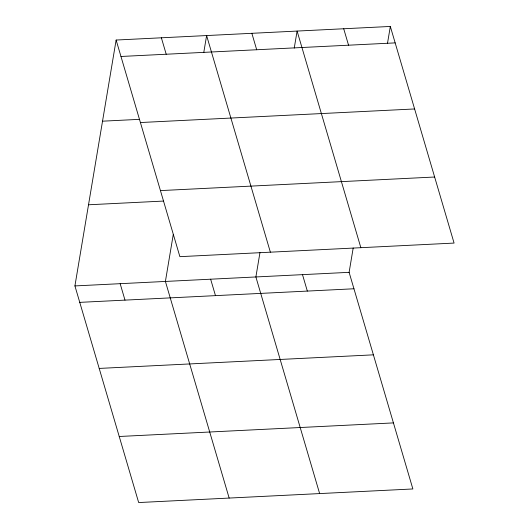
<?xml version="1.0" encoding="UTF-8"?>
<svg xmlns="http://www.w3.org/2000/svg" width="529" height="529" viewBox="0 0 529 529"><rect width="100%" height="100%" fill="white"/><g stroke="black" fill="none" stroke-linecap="round" stroke-linejoin="round"><path stroke-width="0.79" d="M353.193 247.995L349.114 272.336L412.871 488.961L138.671 502.55L74.92 285.924L116.129 40.039L390.329 26.45L454.08 243.076L179.886 256.664L116.129 40.039M173.287 234.373L165.405 281.441L229.156 498.067M203.758 52.589L206.614 35.555L270.372 252.181M259.964 252.611L255.884 276.958L319.642 493.583M294.243 48.106L297.1 31.072L360.857 247.698M387.473 43.49L390.329 26.45M120.969 56.477L395.163 42.889M102.527 121.181L139.544 119.342M140.41 122.536L414.61 108.954M160.446 190.599L434.64 177.017M88.515 204.783L163.375 201.073M74.92 285.924L349.114 272.336M79.753 302.363L353.954 288.774M99.201 368.422L373.395 354.84M119.23 436.491L393.431 422.902M343.711 28.758L348.551 45.196M251.857 33.314L256.697 49.752M302.502 274.644L307.336 291.089M161.371 37.797L166.212 54.236M210.641 279.2L215.482 295.638M120.162 283.683L124.996 300.122"/></g></svg>
